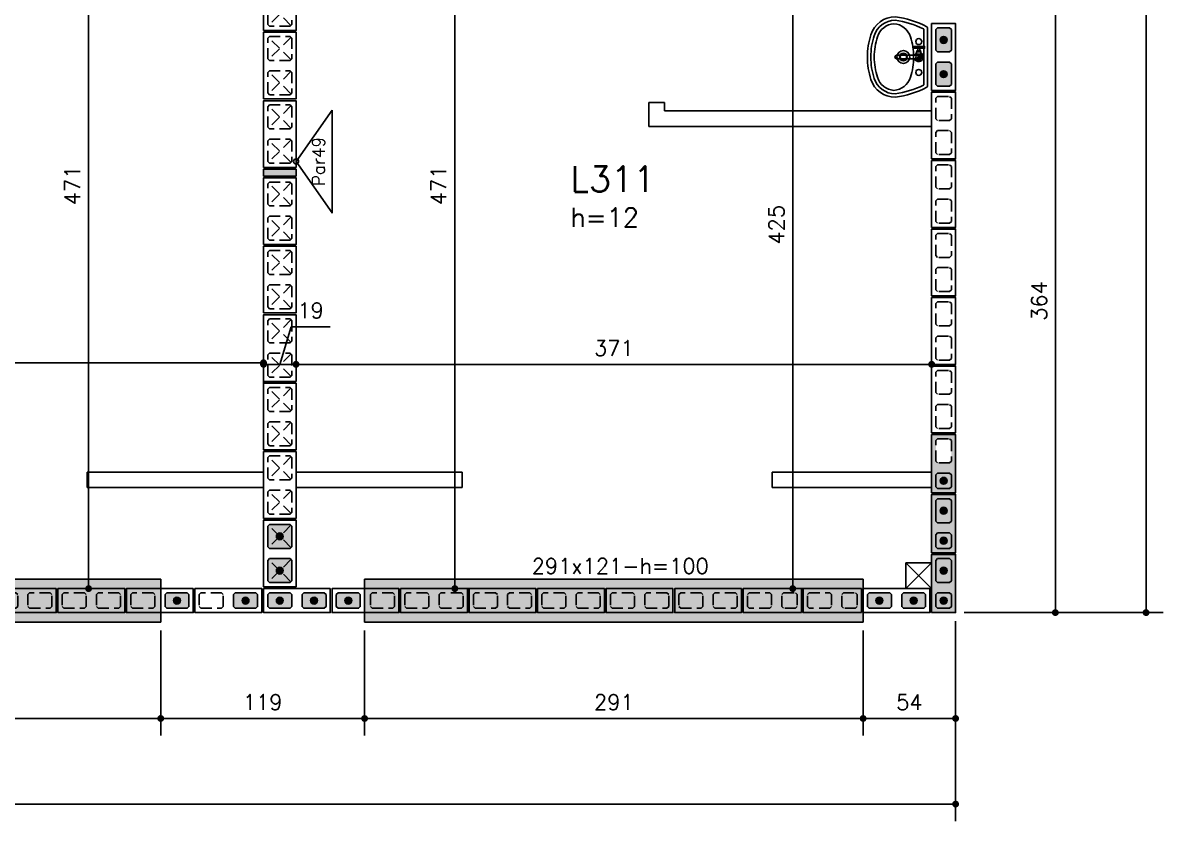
# Model space of a CAD drawing. Extents: x -14651 to 11095, y -4567 to -1290.
# Drawn here: x 2714 to 3380, y -4285 to -3819 of the extents above; entities that cross this region are included whole.
import ezdxf
from ezdxf.enums import TextEntityAlignment as Align

# ---------------------------------------------------------------- set-up
doc = ezdxf.new("R2010")
doc.units = 0
doc.header["$LTSCALE"] = 25
doc.linetypes.add('DASHED2', pattern=[0.375, 0.25, -0.125])
for name, color, linetype in [('203', 1, 'DASHED2'), ('213', 252, 'Continuous'), ('241', 2, 'Continuous'), ('247', 50, 'Continuous'), ('248', 100, 'Continuous'), ('253', 251, 'Continuous'), ('ABERTURAS', 53, 'Continuous'), ('ALVENARIA NÃO ESTRUTURAL', 242, 'Continuous'), ('Arranque', 14, 'Continuous'), ('COTA', 1, 'Continuous'), ('FERRO', 5, 'Continuous'), ('L-D', 2, 'Continuous'), ('L-N', 4, 'Continuous'), ('Pena_1', 1, 'Continuous'), ('PROJ', 252, 'Continuous'), ('TJANELA', 2, 'Continuous')]:
    doc.layers.add(name, color=color, linetype=linetype)
doc.styles.add('COTA', font='romans.shx')
doc.styles.get("Standard").update_dxf_attribs({"font": 'romans.shx'})
doc.styles.add('Texto1', font='romans.shx', dxfattribs={"height": 9})
doc.dimstyles.new('forma', dxfattribs={"dimscale": 5, "dimtxt": 1.8, "dimasz": 0.8, "dimexe": 2, "dimexo": 1, "dimgap": 1, "dimtad": 1, "dimdec": 1, "dimzin": 9, "dimtxsty": 'COTA', "dimblk1": 'DOT', "dimblk2": 'DOT', "dimsah": 1, "dimcen": 0, "dimdle": 1, "dimclrd": 256, "dimclre": 256, "dimclrt": 2, "dimadec": 0, "dimazin": 0, "dimtfac": 1, "dimtdec": 0, "dimtmove": 0, "dimatfit": 3, "dimfxl": 1, "dimtolj": 1, "dimtzin": 0, "dimarcsym": 0})

# ---------------------------------------------------------------- blocks, each defined once
blk = doc.blocks.new('P4015', base_point=(5842102.11612, -8124149.02973))
blk.add_lwpolyline([(5842082.61612, -8124156.02973), (5842121.61612, -8124156.02973), (5842121.61612, -8124142.02973), (5842082.61612, -8124142.02973), (5842082.61612, -8124156.02973)])
at = {"color": 1, "linetype": 'DASHED2'}
for points in [[(5842085.11612, -8124152.52973), (5842086.11612, -8124153.52973), (5842098.11612, -8124153.52973), (5842099.11612, -8124152.52973), (5842099.11612, -8124145.52973), (5842098.11612, -8124144.52973), (5842086.11612, -8124144.52973), (5842085.11612, -8124145.52973), (5842085.11612, -8124152.52973)], [(5842105.11612, -8124152.52973), (5842106.11612, -8124153.52973), (5842118.11612, -8124153.52973), (5842119.11612, -8124152.52973), (5842119.11612, -8124145.52973), (5842118.11612, -8124144.52973), (5842106.11612, -8124144.52973), (5842105.11612, -8124145.52973), (5842105.11612, -8124152.52973)]]:
    blk.add_lwpolyline(points, dxfattribs=at)
blk = doc.blocks.new('P3515')
at = {"layer": '248'}
h = blk.add_hatch(color=100, dxfattribs=at)
h.paths.add_polyline_path([(17, 7), (-17, 7), (-17, -7), (17, -7)])
h.paths.add_polyline_path([(-5.5, -3.5), (-6.5, -4.5), (-13.5, -4.5), (-14.5, -3.5), (-14.5, 3.5), (-13.5, 4.5), (-6.5, 4.5), (-5.5, 3.5)], flags=16)
h.paths.add_polyline_path([(0.5, 3.5), (1.5, 4.5), (13.5, 4.5), (14.5, 3.5), (14.5, -3.5), (13.5, -4.5), (1.5, -4.5), (0.5, -3.5)], flags=16)
blk.add_lwpolyline([(-17, -7), (17, -7), (17, 7), (-17, 7), (-17, -7)])
at = {"color": 1, "linetype": 'DASHED2'}
for points in [[(-14.5, -3.5), (-13.5, -4.5), (-6.5, -4.5), (-5.5, -3.5), (-5.5, 3.5), (-6.5, 4.5), (-13.5, 4.5), (-14.5, 3.5), (-14.5, -3.5)], [(0.5, -3.5), (1.5, -4.5), (13.5, -4.5), (14.5, -3.5), (14.5, 3.5), (13.5, 4.5), (1.5, 4.5), (0.5, 3.5), (0.5, -3.5)]]:
    blk.add_lwpolyline(points, dxfattribs=at)
blk = doc.blocks.new('P4020')
blk.add_lwpolyline([(-19.5, -9.5), (19.5, -9.5), (19.5, 9.5), (-19.5, 9.5), (-19.5, -9.5)])
at = {"color": 1, "linetype": 'DASHED2'}
for points in [[(-17, -6), (-16, -7), (-4, -7), (-3, -6), (-3, 6), (-4, 7), (-16, 7), (-17, 6), (-17, -6)], [(3, -6), (4, -7), (16, -7), (17, -6), (17, 6), (16, 7), (4, 7), (3, 6), (3, -6)]]:
    blk.add_lwpolyline(points, dxfattribs=at)
at = {"layer": '203', "color": 253}
for p, q in [((-16.5, 6.5), (-3.5, -6.5)), ((-3.5, 6.5), (-16.5, -6.5)), ((16.5, 6.5), (3.5, -6.5)), ((3.5, 6.5), (16.5, -6.5))]:
    blk.add_line(p, q, dxfattribs=at)
blk = doc.blocks.new('P0520')
at = {"layer": '253'}
blk.add_hatch(color=129, dxfattribs=at).paths.add_polyline_path([(2, 9.5), (-2, 9.5), (-2, -9.5), (2, -9.5)])
blk.add_lwpolyline([(2, 9.5), (-2, 9.5), (-2, -9.5), (2, -9.5), (2, 9.5)])
blk = doc.blocks.new('_IDNPAR_2')
at = {"color": 3}
blk.add_lwpolyline([(1, -0.7), (0, 0), (-1, -0.7)], close=True, dxfattribs=at)
blk.add_circle((0, 0), 0.05, dxfattribs=at)
at = {"layer": '247', "color": 2, "style": 'COTA', "flags": 8}
blk.add_attdef('ID', text='', height=0.24, dxfattribs=at).set_placement((0, -0.438), align=Align.MIDDLE_CENTER)
blk = doc.blocks.new('GR-1409')
at = {"layer": '213'}
h = blk.add_hatch(color=256, dxfattribs=at)
h.paths.add_polyline_path([(-6, 4.5), (-7, 3.5), (-7, -3.5), (-6, -4.5), (6, -4.5), (7, -3.5), (7, 3.5), (6, 4.5)])
h.paths.add_polyline_path([(-2, 0, 1), (2, 0, 1)], flags=16)
at = {"layer": 'Arranque'}
blk.add_hatch(color=256, dxfattribs=at).paths.add_polyline_path([(-2, 0, 1), (2, 0, 1)])
at = {"layer": '213'}
blk.add_lwpolyline([(-7, 3.5), (-6, 4.5), (6, 4.5), (7, 3.5), (7, -3.5), (6, -4.5), (-6, -4.5), (-7, -3.5), (-7, 3.5)], dxfattribs=at)
at = {"layer": 'FERRO', "linetype": 'Continuous'}
blk.add_circle((0, 0), 2, dxfattribs=at)
blk = doc.blocks.new('GR-0909')
at = {"layer": '213'}
h = blk.add_hatch(color=256, dxfattribs=at)
h.paths.add_polyline_path([(3.5, -4.5), (4.5, -3.5), (4.500001, 3.5), (3.500001, 4.5), (-3.499999, 4.5), (-4.499999, 3.5), (-4.5, -3.5), (-3.5, -4.5)])
h.paths.add_polyline_path([(-2, 0, -1), (2, 0, -1)], flags=16)
at = {"layer": 'Arranque'}
blk.add_hatch(color=256, dxfattribs=at).paths.add_polyline_path([(2, 0, 1), (-2, 0, 1)])
at = {"layer": '213'}
blk.add_lwpolyline([(3.500001, 4.5), (4.500001, 3.5), (4.5, -3.5), (3.5, -4.5), (-3.5, -4.5), (-4.5, -3.5), (-4.499999, 3.5), (-3.499999, 4.5), (3.500001, 4.5)], dxfattribs=at)
at = {"layer": 'FERRO', "linetype": 'Continuous'}
blk.add_circle((0, 0), 2, dxfattribs=at)
blk = doc.blocks.new('GR-1414')
at = {"layer": '213'}
h = blk.add_hatch(color=256, dxfattribs=at)
h.paths.add_polyline_path([(6, -7), (7, -6), (7, 6), (6, 7), (-6, 7), (-7, 6), (-7, -6), (-6, -7)])
h.paths.add_polyline_path([(2, 0, 1), (-2, 0, 1)], flags=16)
at = {"layer": 'Arranque'}
blk.add_hatch(color=256, dxfattribs=at).paths.add_polyline_path([(2, 0, 1), (-2, 0, 1)])
at = {"layer": '213'}
for p, q in [((-7, 6), (-6, 7)), ((-6, 7), (6, 7)), ((6, 7), (7, 6)), ((-7, -6), (-7, 6)), ((7, 6), (7, -6)), ((-6, -7), (-7, -6)), ((7, -6), (6, -7)), ((6, -7), (-6, -7))]:
    blk.add_line(p, q, dxfattribs=at)
at = {"layer": 'FERRO', "linetype": 'Continuous'}
blk.add_circle((0, 0), 2, dxfattribs=at)
blk = doc.blocks.new('_Dot')
at = {"color": 0, "linetype": 'ByBlock', "lineweight": -2}
blk.add_line((-0.5, 0), (-1, 0), dxfattribs=at)
at = {"color": 0, "linetype": 'ByBlock', "const_width": 0.5}
blk.add_lwpolyline([(-0.25, 0, 1), (0.25, 0, 1)], format="xyb", close=True, dxfattribs=at)
blk = doc.blocks.new('*D117')
at = {"layer": 'COTA', "lineweight": -2, "transparency": 16777216}
for p, q in [((2493.52, -4174.1), (2493.52, -4235.44)), ((2794.52, -4174.1), (2794.52, -4235.44)), ((2497.52, -4225.44), (2790.52, -4225.44))]:
    blk.add_line(p, q, dxfattribs=at)
at = {"layer": 'Defpoints', "color": 0, "transparency": 16777216}
for p in [(2493.52, -4169.1), (2794.52, -4169.1), (2794.52, -4225.44)]:
    blk.add_point(p, dxfattribs=at)
at = {"layer": 'COTA', "lineweight": -2, "transparency": 16777216, "xscale": 4, "yscale": 4, "zscale": 4, "rotation": 180}
blk.add_blockref('_Dot', (2493.52, -4225.44), dxfattribs=at)
at = {"layer": 'COTA', "lineweight": -2, "transparency": 16777216, "xscale": 4, "yscale": 4, "zscale": 4}
blk.add_blockref('_Dot', (2794.52, -4225.44), dxfattribs=at)
at = {"layer": 'COTA', "color": 2, "transparency": 16777216, "insert": (2644.02, -4215.94), "char_height": 9, "attachment_point": 5, "style": 'COTA'}
blk.add_mtext('\\A1;301 ', dxfattribs=at)
blk = doc.blocks.new('*D118')
at = {"layer": 'COTA', "lineweight": -2, "transparency": 16777216}
for p, q in [((2794.52, -4174.1), (2794.52, -4235.44)), ((2913.52, -4174.1), (2913.52, -4235.44)), ((2798.52, -4225.44), (2909.52, -4225.44))]:
    blk.add_line(p, q, dxfattribs=at)
at = {"layer": 'Defpoints', "color": 0, "transparency": 16777216}
for p in [(2794.52, -4169.1), (2913.52, -4169.1), (2913.52, -4225.44)]:
    blk.add_point(p, dxfattribs=at)
at = {"layer": 'COTA', "lineweight": -2, "transparency": 16777216, "xscale": 4, "yscale": 4, "zscale": 4, "rotation": 180}
blk.add_blockref('_Dot', (2794.52, -4225.44), dxfattribs=at)
at = {"layer": 'COTA', "lineweight": -2, "transparency": 16777216, "xscale": 4, "yscale": 4, "zscale": 4}
blk.add_blockref('_Dot', (2913.52, -4225.44), dxfattribs=at)
at = {"layer": 'COTA', "color": 2, "transparency": 16777216, "insert": (2854.02, -4215.94), "char_height": 9, "attachment_point": 5, "style": 'COTA'}
blk.add_mtext('\\A1;119 ', dxfattribs=at)
blk = doc.blocks.new('*D119')
at = {"layer": 'COTA', "lineweight": -2, "transparency": 16777216}
for p, q in [((2913.52, -4174.1), (2913.52, -4235.44)), ((3204.52, -4174.1), (3204.52, -4235.44)), ((2917.52, -4225.44), (3200.52, -4225.44))]:
    blk.add_line(p, q, dxfattribs=at)
at = {"layer": 'Defpoints', "color": 0, "transparency": 16777216}
for p in [(2913.52, -4169.1), (3204.52, -4169.1), (3204.52, -4225.44)]:
    blk.add_point(p, dxfattribs=at)
at = {"layer": 'COTA', "lineweight": -2, "transparency": 16777216, "xscale": 4, "yscale": 4, "zscale": 4, "rotation": 180}
blk.add_blockref('_Dot', (2913.52, -4225.44), dxfattribs=at)
at = {"layer": 'COTA', "lineweight": -2, "transparency": 16777216, "xscale": 4, "yscale": 4, "zscale": 4}
blk.add_blockref('_Dot', (3204.52, -4225.44), dxfattribs=at)
at = {"layer": 'COTA', "color": 2, "transparency": 16777216, "insert": (3059.02, -4215.94), "char_height": 9, "attachment_point": 5, "style": 'COTA'}
blk.add_mtext('\\A1;291 ', dxfattribs=at)
blk = doc.blocks.new('*D120')
at = {"layer": 'COTA', "lineweight": -2, "transparency": 16777216}
for p, q in [((3258.52, -4168.6), (3258.52, -4235.44)), ((3204.52, -4174.1), (3204.52, -4235.44)), ((3208.52, -4225.44), (3254.52, -4225.44))]:
    blk.add_line(p, q, dxfattribs=at)
at = {"layer": 'Defpoints', "color": 0, "transparency": 16777216}
for p in [(3258.52, -4163.6), (3204.52, -4169.1), (3258.52, -4225.44)]:
    blk.add_point(p, dxfattribs=at)
at = {"layer": 'COTA', "lineweight": -2, "transparency": 16777216, "xscale": 4, "yscale": 4, "zscale": 4, "rotation": 180}
blk.add_blockref('_Dot', (3204.52, -4225.44), dxfattribs=at)
at = {"layer": 'COTA', "lineweight": -2, "transparency": 16777216, "xscale": 4, "yscale": 4, "zscale": 4}
blk.add_blockref('_Dot', (3258.52, -4225.44), dxfattribs=at)
at = {"layer": 'COTA', "color": 2, "transparency": 16777216, "insert": (3231.52, -4215.94), "char_height": 9, "attachment_point": 5, "style": 'COTA'}
blk.add_mtext('\\A1;54 ', dxfattribs=at)
blk = doc.blocks.new('*D122')
at = {"layer": 'COTA', "lineweight": -2, "transparency": 16777216}
for p, q in [((449.52, -4168.6), (449.52, -4285.45)), ((3258.52, -4168.6), (3258.52, -4285.45)), ((453.52, -4275.45), (3254.52, -4275.45))]:
    blk.add_line(p, q, dxfattribs=at)
at = {"layer": 'Defpoints', "color": 0, "transparency": 16777216}
for p in [(449.52, -4163.6), (3258.52, -4163.6), (3258.52, -4275.45)]:
    blk.add_point(p, dxfattribs=at)
at = {"layer": 'COTA', "lineweight": -2, "transparency": 16777216, "xscale": 4, "yscale": 4, "zscale": 4, "rotation": 180}
blk.add_blockref('_Dot', (449.52, -4275.45), dxfattribs=at)
at = {"layer": 'COTA', "lineweight": -2, "transparency": 16777216, "xscale": 4, "yscale": 4, "zscale": 4}
blk.add_blockref('_Dot', (3258.52, -4275.45), dxfattribs=at)
at = {"layer": 'COTA', "color": 2, "transparency": 16777216, "insert": (1854.02, -4265.95), "char_height": 9, "attachment_point": 5, "style": 'COTA'}
blk.add_mtext('\\A1;2809 ', dxfattribs=at)
blk = doc.blocks.new('*D123')
at = {"layer": 'COTA', "lineweight": -2, "transparency": 16777216}
for p, q in [((3269.02, -3799.6), (3326.73, -3799.6)), ((3316.73, -4159.6), (3316.73, -3803.6)), ((3263.52, -4163.6), (3326.73, -4163.6))]:
    blk.add_line(p, q, dxfattribs=at)
at = {"layer": 'Defpoints', "color": 0, "transparency": 16777216}
for p in [(3264.02, -3799.6), (3316.73, -3799.6), (3258.52, -4163.6)]:
    blk.add_point(p, dxfattribs=at)
at = {"layer": 'COTA', "lineweight": -2, "transparency": 16777216, "xscale": 4, "yscale": 4, "zscale": 4}
for p, rotation in [((3316.73, -3799.6), 90), ((3316.73, -4163.6), 270)]:
    blk.add_blockref('_Dot', p, dxfattribs=dict(at, rotation=rotation))
at = {"layer": 'COTA', "color": 2, "transparency": 16777216, "insert": (3307.23, -3981.6), "char_height": 9, "attachment_point": 5, "rotation": 90, "style": 'COTA'}
blk.add_mtext('\\A1;364 ', dxfattribs=at)
blk = doc.blocks.new('*D128')
at = {"layer": 'COTA', "lineweight": -2, "transparency": 16777216}
for p, q in [((3263.52, -3014.6), (3379.68, -3014.6)), ((3369.68, -4159.6), (3369.68, -3018.6)), ((3263.52, -4163.6), (3379.68, -4163.6))]:
    blk.add_line(p, q, dxfattribs=at)
at = {"layer": 'Defpoints', "color": 0, "transparency": 16777216}
for p in [(3258.52, -3014.6), (3369.68, -3014.6), (3258.52, -4163.6)]:
    blk.add_point(p, dxfattribs=at)
at = {"layer": 'COTA', "lineweight": -2, "transparency": 16777216, "xscale": 4, "yscale": 4, "zscale": 4}
for p, rotation in [((3369.68, -3014.6), 90), ((3369.68, -4163.6), 270)]:
    blk.add_blockref('_Dot', p, dxfattribs=dict(at, rotation=rotation))
at = {"layer": 'COTA', "color": 2, "transparency": 16777216, "insert": (3360.18, -3589.1), "char_height": 9, "attachment_point": 5, "rotation": 90, "style": 'COTA'}
blk.add_mtext('\\A1;1149 ', dxfattribs=at)
blk = doc.blocks.new('XREF-MC41-BAS-PLN-AMO-FINAIS-05.06$0$CUBA03')
at = {"layer": 'PROJ'}
for p, q in [((-0.01, -0.05), (0.01, -0.05)), ((0, -0.06), (0, -0.04))]:
    blk.add_line(p, q, dxfattribs=at)
for points in [[(-0.1306, -0.3297, 0.077416), (0, -0.35, 0.077416), (0.1306, -0.3297, 0.326333), (0.235, -0.1868, 0.08687), (0.1764, -0.0027, 0.279276), (0.172, 0), (-0.172, 0, 0.279276), (-0.1764, -0.0027, 0.08687), (-0.235, -0.1868, 0.326333)], [(0.215, -0.1881, 0.080556), (0.1642, -0.0228, 0.285352), (0.1597, -0.02), (-0.1597, -0.02, 0.285352), (-0.1642, -0.0228, 0.080556), (-0.215, -0.1881, 0.323537), (-0.1245, -0.3106, 0.077416), (0, -0.33, 0.077416), (0.1245, -0.3106, 0.323537)], [(0.1185, -0.0985, 0.077416), (0, -0.08, 0.077416), (-0.1185, -0.0985, 0.305715), (-0.1947, -0.195, 0.305715), (-0.1185, -0.2915, 0.077416), (0, -0.31, 0.077416), (0.1185, -0.2915, 0.305715), (0.1947, -0.195, 0.305715)]]:
    blk.add_lwpolyline(points, format="xyb", close=True, dxfattribs=at)
for centre, radius in [((-0.09, -0.05), 0.0175), ((0, -0.05), 0.0175), ((0.09, -0.05), 0.0175), ((0, -0.14), 0.0375), ((0, -0.14), 0.0225)]:
    blk.add_circle(centre, radius, dxfattribs=at)
blk = doc.blocks.new('A$Cf20c1e06')
at = {"layer": 'ALVENARIA NÃO ESTRUTURAL'}
for p, q in [((30.7827, 5.2653), (30.6927, 5.2653)), ((30.6927, 5.2653), (30.6927, 5.1253)), ((30.7827, 5.2153), (30.7827, 5.2653)), ((32.3427, 5.2153), (30.7827, 5.2153)), ((32.3427, 5.1253), (32.3427, 5.2153)), ((30.6927, 5.1253), (32.3427, 5.1253)), ((27.4127, 3.0153), (27.4127, 3.1053)), ((27.4127, 3.1053), (28.4427, 3.1053)), ((28.4427, 3.1053), (28.4427, 3.0153)), ((28.6327, 3.0153), (28.6327, 3.1053)), ((28.6327, 3.1053), (29.6027, 3.1053)), ((29.6027, 3.1053), (29.6027, 3.0153)), ((31.4127, 3.0153), (31.4127, 3.1053)), ((31.4127, 3.1053), (32.3427, 3.1053)), ((32.3427, 3.1053), (32.3427, 3.0153)), ((28.4427, 3.0153), (27.4127, 3.0153)), ((29.6027, 3.0153), (28.6327, 3.0153)), ((32.3427, 3.0153), (31.4127, 3.0153))]:
    blk.add_line(p, q, dxfattribs=at)
at = {"layer": 'PROJ'}
blk.add_lwpolyline([(32.273, 5.5815), (32.273, 5.567), (32.2784, 5.567), (32.2784, 5.5615), (32.2805, 5.5615), (32.2805, 5.5536, -1.408938), (32.2428, 5.52), (32.1382, 5.5199, -0.999996), (32.1382, 5.5406), (32.2429, 5.5406, -0.168827), (32.2546, 5.5536), (32.2546, 5.5615), (32.2567, 5.5615), (32.2567, 5.567), (32.2621, 5.567), (32.2621, 5.5815), (32.234, 5.5815), (32.234, 5.5923), (32.3011, 5.5923), (32.3011, 5.5815), (32.273, 5.5815)], format="xyb", close=True, dxfattribs=at)
blk.add_lwpolyline([(32.2429, 5.5406), (32.2678, 5.5406, -0.995421), (32.2678, 5.52), (32.2428, 5.52)], format="xyb", dxfattribs=at)
for points in [[(32.244, 5.5406), (32.244, 5.5406)], [(32.2546, 5.5415), (32.2546, 5.5536)], [(32.2567, 5.5615), (32.2784, 5.5615)], [(32.273, 5.5815), (32.2676, 5.5815), (32.2675, 5.5815), (32.2621, 5.5815)], [(32.273, 5.567), (32.2621, 5.567)], [(32.2805, 5.5536), (32.2805, 5.5419)]]:
    blk.add_lwpolyline(points, dxfattribs=at)
for centre, radius in [((32.2675, 5.5869), 0.00544), ((32.1777, 5.5303), 0.019)]:
    blk.add_circle(centre, radius, dxfattribs=at)
blk.add_arc((32.2677, 5.5303), 0.0173, 216.58515, 143.46354, dxfattribs=at)
at = {"layer": 'PROJ', "rotation": 270}
blk.add_blockref('XREF-MC41-BAS-PLN-AMO-FINAIS-05.06$0$CUBA03', (32.3177, 5.5303), dxfattribs=at)
blk = doc.blocks.new('*D217')
at = {"layer": 'COTA', "lineweight": -2, "transparency": 16777216}
for p, q in [((2749.02, -3678.6), (2742.42, -3678.6)), ((2752.42, -3682.6), (2752.42, -4145.6)), ((2749.02, -4149.6), (2742.42, -4149.6))]:
    blk.add_line(p, q, dxfattribs=at)
at = {"layer": 'Defpoints', "color": 0, "transparency": 16777216}
for p in [(2754.02, -3678.6), (2752.42, -4149.6), (2754.02, -4149.6)]:
    blk.add_point(p, dxfattribs=at)
at = {"layer": 'COTA', "lineweight": -2, "transparency": 16777216, "xscale": 4, "yscale": 4, "zscale": 4}
for p, rotation in [((2752.42, -3678.6), 90), ((2752.42, -4149.6), 270)]:
    blk.add_blockref('_Dot', p, dxfattribs=dict(at, rotation=rotation))
at = {"layer": 'COTA', "color": 2, "transparency": 16777216, "insert": (2742.92, -3914.1), "char_height": 9, "attachment_point": 5, "rotation": 90, "style": 'COTA'}
blk.add_mtext('\\A1;471 ', dxfattribs=at)
blk = doc.blocks.new('*D219')
at = {"layer": 'COTA', "lineweight": -2, "transparency": 16777216}
for p, q in [((3002.77, -3678.6), (2956.19, -3678.6)), ((2966.19, -3682.6), (2966.19, -4145.6)), ((3002.77, -4149.6), (2956.19, -4149.6))]:
    blk.add_line(p, q, dxfattribs=at)
at = {"layer": 'Defpoints', "color": 0, "transparency": 16777216}
for p in [(3007.77, -3678.6), (2966.19, -4149.6), (3007.77, -4149.6)]:
    blk.add_point(p, dxfattribs=at)
at = {"layer": 'COTA', "lineweight": -2, "transparency": 16777216, "xscale": 4, "yscale": 4, "zscale": 4}
for p, rotation in [((2966.19, -3678.6), 90), ((2966.19, -4149.6), 270)]:
    blk.add_blockref('_Dot', p, dxfattribs=dict(at, rotation=rotation))
at = {"layer": 'COTA', "color": 2, "transparency": 16777216, "insert": (2956.69, -3914.1), "char_height": 9, "attachment_point": 5, "rotation": 90, "style": 'COTA'}
blk.add_mtext('\\A1;471 ', dxfattribs=at)
blk = doc.blocks.new('*D226')
at = {"layer": 'COTA', "lineweight": -2, "transparency": 16777216}
for p, q in [((3161.52, -3724.6), (3153.45, -3724.6)), ((3163.45, -3728.6), (3163.45, -4145.6)), ((3168.45, -4149.6), (3173.45, -4149.6))]:
    blk.add_line(p, q, dxfattribs=at)
at = {"layer": 'Defpoints', "color": 0, "transparency": 16777216}
for p in [(3166.52, -3724.6), (3163.45, -4149.6), (3163.45, -4149.6)]:
    blk.add_point(p, dxfattribs=at)
at = {"layer": 'COTA', "lineweight": -2, "transparency": 16777216, "xscale": 4, "yscale": 4, "zscale": 4}
for p, rotation in [((3163.45, -3724.6), 90), ((3163.45, -4149.6), 270)]:
    blk.add_blockref('_Dot', p, dxfattribs=dict(at, rotation=rotation))
at = {"layer": 'COTA', "color": 2, "transparency": 16777216, "insert": (3153.95, -3937.1), "char_height": 9, "attachment_point": 5, "rotation": 90, "style": 'COTA'}
blk.add_mtext('\\A1;425 ', dxfattribs=at)
blk = doc.blocks.new('*D241')
at = {"layer": 'COTA', "lineweight": -2, "transparency": 16777216}
for p, q in [((2473.52, -4052.63), (2473.52, -4007.65)), ((2854.52, -4052.63), (2854.52, -4007.65)), ((2477.52, -4017.65), (2850.52, -4017.65))]:
    blk.add_line(p, q, dxfattribs=at)
at = {"layer": 'Defpoints', "color": 0, "transparency": 16777216}
for p in [(2854.52, -4017.65), (2473.52, -4057.63), (2854.52, -4057.63)]:
    blk.add_point(p, dxfattribs=at)
at = {"layer": 'COTA', "lineweight": -2, "transparency": 16777216, "xscale": 4, "yscale": 4, "zscale": 4, "rotation": 180}
blk.add_blockref('_Dot', (2473.52, -4017.65), dxfattribs=at)
at = {"layer": 'COTA', "lineweight": -2, "transparency": 16777216, "xscale": 4, "yscale": 4, "zscale": 4}
blk.add_blockref('_Dot', (2854.52, -4017.65), dxfattribs=at)
at = {"layer": 'COTA', "color": 2, "transparency": 16777216, "insert": (2664.02, -4008.15), "char_height": 9, "attachment_point": 5, "style": 'COTA'}
blk.add_mtext('\\A1;381 ', dxfattribs=at)
blk = doc.blocks.new('*D242')
at = {"layer": 'COTA', "lineweight": -2, "transparency": 16777216}
for p, q in [((2864.02, -4018.6), (2870.62, -3996.6)), ((2870.62, -3996.6), (2893.47, -3996.6)), ((2854.52, -4052.63), (2854.52, -4008.6)), ((2873.52, -4027.94), (2873.52, -4008.6)), ((2858.52, -4018.6), (2869.52, -4018.6))]:
    blk.add_line(p, q, dxfattribs=at)
at = {"layer": 'Defpoints', "color": 0, "transparency": 16777216}
for p in [(2873.52, -4018.6), (2873.52, -4032.94), (2854.52, -4057.63)]:
    blk.add_point(p, dxfattribs=at)
at = {"layer": 'COTA', "lineweight": -2, "transparency": 16777216, "xscale": 4, "yscale": 4, "zscale": 4, "rotation": 180}
blk.add_blockref('_Dot', (2854.52, -4018.6), dxfattribs=at)
at = {"layer": 'COTA', "lineweight": -2, "transparency": 16777216, "xscale": 4, "yscale": 4, "zscale": 4}
blk.add_blockref('_Dot', (2873.52, -4018.6), dxfattribs=at)
at = {"layer": 'COTA', "color": 2, "transparency": 16777216, "insert": (2882.05, -3987.1), "char_height": 9, "attachment_point": 5, "style": 'COTA'}
blk.add_mtext('\\A1;19 ', dxfattribs=at)
blk = doc.blocks.new('*D243')
at = {"layer": 'COTA', "lineweight": -2, "transparency": 16777216}
for p, q in [((2873.52, -4027.94), (2873.52, -4008.6)), ((3244.52, -4033.13), (3244.52, -4008.6)), ((2877.52, -4018.6), (3240.52, -4018.6))]:
    blk.add_line(p, q, dxfattribs=at)
at = {"layer": 'Defpoints', "color": 0, "transparency": 16777216}
for p in [(3244.52, -4018.6), (2873.52, -4032.94), (3244.52, -4038.13)]:
    blk.add_point(p, dxfattribs=at)
at = {"layer": 'COTA', "lineweight": -2, "transparency": 16777216, "xscale": 4, "yscale": 4, "zscale": 4, "rotation": 180}
blk.add_blockref('_Dot', (2873.52, -4018.6), dxfattribs=at)
at = {"layer": 'COTA', "lineweight": -2, "transparency": 16777216, "xscale": 4, "yscale": 4, "zscale": 4}
blk.add_blockref('_Dot', (3244.52, -4018.6), dxfattribs=at)
at = {"layer": 'COTA', "color": 2, "transparency": 16777216, "insert": (3059.02, -4009.1), "char_height": 9, "attachment_point": 5, "style": 'COTA'}
blk.add_mtext('\\A1;371 ', dxfattribs=at)

msp = doc.modelspace()

# ---------------------------------------------------------------- hatches: boundary and pattern name
at = {"layer": 'ABERTURAS', "transparency": 33554457}
for points in [[(2493.52, -4169.1), (2794.52, -4169.1), (2794.52, -4144.1), (2493.52, -4144.1)], [(2913.52, -4169.1), (3204.52, -4169.1), (3204.52, -4144.1), (2913.52, -4144.1)]]:
    msp.add_hatch(color=256, dxfattribs=at).paths.add_polyline_path(points)

# ---------------------------------------------------------------- linework, layer by layer
at = {"layer": 'ABERTURAS'}
for points in [[(2493.52, -4169.1), (2794.52, -4169.1), (2794.52, -4144.1), (2493.52, -4144.1)], [(2913.52, -4169.1), (3204.52, -4169.1), (3204.52, -4144.1), (2913.52, -4144.1)]]:
    msp.add_lwpolyline(points, close=True, dxfattribs=at)
at = {"layer": 'Pena_1'}
for points in [[(3229.52, -4134.6), (3244.52, -4134.6), (3244.52, -4149.6), (3229.52, -4149.6), (3229.52, -4134.6)], [(3229.52, -4134.6), (3244.52, -4149.6)], [(3244.52, -4134.6), (3229.52, -4149.6)]]:
    msp.add_lwpolyline(points, dxfattribs=at)

# ---------------------------------------------------------------- block references
at = {"rotation": 90}
for p in [(3251.52, -3829.1), (3251.52, -3849.1), (3251.52, -4104.1), (3251.52, -4139.1)]:
    msp.add_blockref('GR-1409', p, dxfattribs=at)
for name, p in [('GR-0909', (3251.52, -4086.6)), ('GR-1414', (2864.02, -4119.1)), ('GR-0909', (3251.52, -4121.6)), ('GR-1414', (2864.02, -4139.1)), ('GR-1409', (2804.02, -4156.6)), ('GR-1409', (2844.02, -4156.6)), ('GR-1409', (2864.02, -4156.6)), ('GR-1409', (2884.02, -4156.6)), ('GR-1409', (2904.02, -4156.6)), ('GR-1409', (3214.02, -4156.6)), ('GR-1409', (3234.02, -4156.6)), ('GR-0909', (3251.52, -4156.6))]:
    msp.add_blockref(name, p)
at = {"layer": '241', "xscale": -1}
for name, p, rotation in [('P4020', (2864.02, -3804.1), 270), ('P4015', (3251.52, -3839.1), 269.9999999999988), ('P4020', (2864.02, -3844.1), 270), ('P4015', (3251.52, -3879.1), 269.9999999999988), ('P4020', (2864.02, -3884.1), 270), ('P4015', (3251.52, -3919.1), 269.9999999999988), ('P0520', (2864.02, -3906.6), 270.0000012314127), ('P4020', (2864.02, -3929.1), 270), ('P4015', (3251.52, -3959.1), 269.9999999999988), ('P4020', (2864.02, -3969.1), 270), ('P4015', (3251.52, -3999.1), 269.9999999999988), ('P4020', (2864.02, -4009.1), 270), ('P4015', (3251.52, -4039.1), 269.9999999999988), ('P4020', (2864.02, -4049.1), 270), ('P3515', (3251.52, -4076.6), 270), ('P4020', (2864.02, -4089.1), 270), ('P3515', (3251.52, -4111.6), 270), ('P4020', (2864.02, -4129.1), 270), ('P3515', (3251.52, -4146.6), 270)]:
    msp.add_blockref(name, p, dxfattribs=dict(at, rotation=rotation))
at = {"layer": '241', "rotation": 180}
for p in [(2714.02, -4156.6), (2754.02, -4156.6), (2794.02, -4156.6), (2834.02, -4156.6), (2874.02, -4156.6), (2914.02, -4156.6), (2954.02, -4156.6), (2994.02, -4156.6), (3034.02, -4156.6), (3074.02, -4156.6), (3114.02, -4156.6), (3224.02, -4156.6)]:
    msp.add_blockref('P4015', p, dxfattribs=at)
at = {"layer": '241', "xscale": -1}
for p in [(3151.52, -4156.6), (3186.52, -4156.6)]:
    msp.add_blockref('P3515', p, dxfattribs=at)
at = {"layer": '247', "linetype": 'Continuous', "xscale": 30, "yscale": 30, "zscale": 30, "rotation": 90}
msp.add_blockref('_IDNPAR_2', (2873.52, -3900.1), dxfattribs=at).add_auto_attribs({'ID': 'Par49'})
at = {"layer": 'COTA', "xscale": 100, "yscale": 100, "zscale": 100}
msp.add_blockref('A$Cf20c1e06', (10.24, -4392.13), dxfattribs=at)

# ---------------------------------------------------------------- texts
at = {"layer": 'L-D'}
msp.add_text('h=12', height=11, dxfattribs=at).set_placement((3033.59, -3938.25))
at = {"layer": 'L-N'}
msp.add_text('L311', height=15, dxfattribs=at).set_placement((3033.59, -3917.85))
at = {"layer": 'TJANELA', "style": 'Texto1'}
msp.add_text('291x121-h=100', height=9, dxfattribs=at).set_placement((3062.77, -4140.9), align=Align.CENTER)

# ---------------------------------------------------------------- dimensions: what is measured, and where the dimension line sits
at = {"layer": 'COTA'}
for base, p1, p2, override, picture, middle in [((3369.68, -3014.6), (3258.52, -4163.6), (3258.52, -3014.6), {"dimpost": ' '}, '*D128', (3360.18, -3589.1)), ((2752.42, -4149.6), (2754.02, -3678.6), (2754.02, -4149.6), {"dimpost": ' '}, '*D217', (2742.92, -3914.1)), ((2966.19, -4149.6), (3007.77, -3678.6), (3007.77, -4149.6), {"dimpost": ' '}, '*D219', (2956.69, -3914.1)), ((3163.45, -4149.6), (3166.52, -3724.6), (3163.45, -4149.6), {"dimpost": ' ', "dimtmove": 1}, '*D226', (3153.95, -3937.1)), ((3316.73, -3799.6), (3258.52, -4163.6), (3264.02, -3799.6), {"dimpost": ' '}, '*D123', (3307.23, -3981.6))]:
    dim = msp.add_linear_dim(base=base, p1=p1, p2=p2, angle=90, dimstyle='forma', override=override, dxfattribs=at)
    dim.commit()
    dim.dimension.update_dxf_attribs({"geometry": picture, "text_midpoint": middle})
for base, p1, p2, picture, middle in [((2873.52, -4018.6), (2854.52, -4057.63), (2873.52, -4032.94), '*D242', (2875.62, -3987.1)), ((2854.52, -4017.65), (2473.52, -4057.63), (2854.52, -4057.63), '*D241', (2664.02, -4008.15)), ((3244.52, -4018.6), (2873.52, -4032.94), (3244.52, -4038.13), '*D243', (3059.02, -4009.1)), ((3258.52, -4275.45), (449.52, -4163.6), (3258.52, -4163.6), '*D122', (1854.02, -4265.95)), ((3258.52, -4225.44), (3204.52, -4169.1), (3258.52, -4163.6), '*D120', (3231.52, -4215.94)), ((2794.52, -4225.44), (2493.52, -4169.1), (2794.52, -4169.1), '*D117', (2644.02, -4215.94)), ((2913.52, -4225.44), (2794.52, -4169.1), (2913.52, -4169.1), '*D118', (2854.02, -4215.94)), ((3204.52, -4225.44), (2913.52, -4169.1), (3204.52, -4169.1), '*D119', (3059.02, -4215.94))]:
    dim = msp.add_linear_dim(base=base, p1=p1, p2=p2, dimstyle='forma', override={"dimpost": ' ', "dimtmove": 1}, dxfattribs=at)
    dim.commit()
    dim.dimension.update_dxf_attribs({"geometry": picture, "text_midpoint": middle})

doc.saveas('drawing.dxf')
